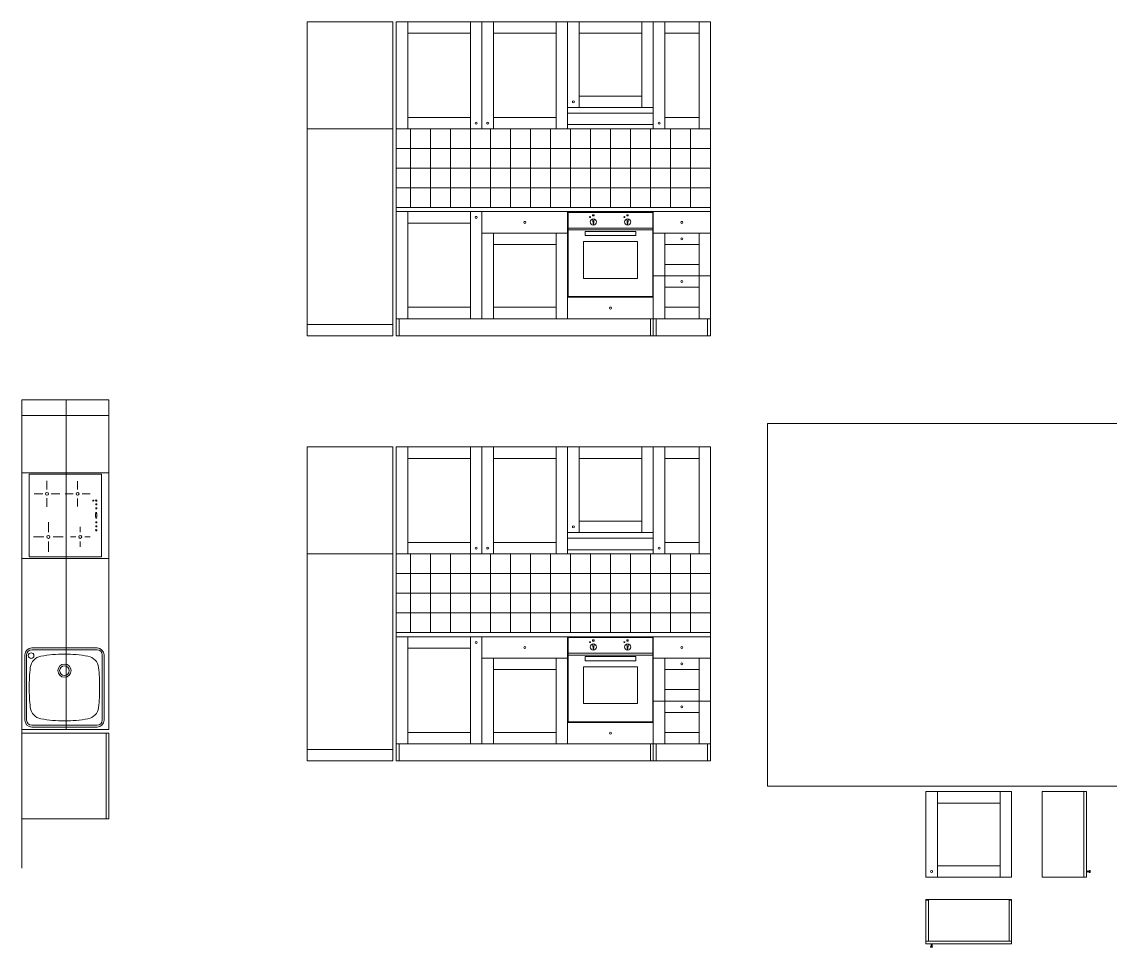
# Model space of a CAD drawing. Header units: metres. Extents: x -6.4 to 35.9, y -8.9 to 6.5.
# Drawn here: x -6.43 to 1.19, y -1.14 to 5.34 of the extents above; entities that cross this region are included whole.
import ezdxf

# ---------------------------------------------------------------- set-up
doc = ezdxf.new("R2010")
doc.units = ezdxf.units.M
doc.header["$MEASUREMENT"] = 0
doc.header["$XCLIPFRAME"] = 0
doc.layers.add('__', color=7, linetype='Continuous')
for name, color, linetype, lineweight in [('A-FURN-BATH_Num_Penna__251_Num_Penna__251_Num_Penna__2_Num_Penna__251_Num_Penna__251_Num_Penna__251_Num_Penna__251_Num_Penna__251_Num_Penna__251_Num_Penna__251_Num_Penna__251', 251, 'Continuous', 18), ('A-FURN_Num_Penna__251_Num_Penna__251_Num_Penna__2_Num_Penna__251_Num_Penna__251_Num_Penna__251_Num_Penna__251_Num_Penna__251_Num_Penna__251_Num_Penna__251_Num_Penna__251', 251, 'Continuous', 18), ('A-FURN_Num_Penna__252_Num_Penna__252_Num_Penna__3_Num_Penna__252_Num_Penna__252_Num_Penna__252_Num_Penna__252_Num_Penna__252_Num_Penna__252_Num_Penna__252_Num_Penna__252', 252, 'Continuous', 18), ('A-FURN_Num_Penna__8_Num_Penna__8_Num_Penna__8_Num_Penna__8_Num_Penna__8_Num_Penna__8_Num_Penna__8_Num_Penna__8_Num_Penna__8_Num_Penna__8', 8, 'Continuous', 18), ('A-SECT-PATT_Num_Penna__6_Num_Penna__6_Num_Penna__6_Num_Penna__6_Num_Penna__6_Num_Penna__6_Num_Penna__6_Num_Penna__6_Num_Penna__6_Num_Penna__6', 6, 'Continuous', 18), ('AA - pareti sezionate_Num_Penna__7_Num_Penna__7_Num_Penna__7_Num_Penna__7_Num_Penna__7_Num_Penna__7_Num_Penna__7_Num_Penna__7_Num_Penna__7_Num_Penna__7', 7, 'Continuous', 18), ('J-arredo_Num_Penna__8_Num_Penna__8_Num_Penna__8_Num_Penna__8_Num_Penna__8_Num_Penna__8_Num_Penna__8_Num_Penna__8_Num_Penna__8_Num_Penna__8', 8, 'Continuous', 18), ('PDF16_Geometry_Num_Penna__5_Num_Penna__5_Num_Penna__5_Num_Penna__5_Num_Penna__5_Num_Penna__5_Num_Penna__5_Num_Penna__5_Num_Penna__5_Num_Penna__5', 5, 'Continuous', 18), ('PDF16_Geometry_Num_Penna__6_Num_Penna__6_Num_Penna__3_Num_Penna__3_Num_Penna__3_Num_Penna__3_Num_Penna__3_Num_Penna__3_Num_Penna__3_Num_Penna__3', 3, 'Continuous', 18), ('PDF16_Geometry_Num_Penna__6_Num_Penna__6_Num_Penna__6_Num_Penna__6_Num_Penna__6_Num_Penna__6_Num_Penna__6_Num_Penna__6_Num_Penna__6_Num_Penna__6', 6, 'Continuous', 18)]:
    doc.layers.add(name, color=color, linetype=linetype, lineweight=lineweight)
picture_1 = doc.add_image_def('image1.jpg', size_in_pixel=(500, 500))

msp = doc.modelspace()

# ---------------------------------------------------------------- linework, layer by layer
at = {"layer": 'A-FURN-BATH_Num_Penna__251_Num_Penna__251_Num_Penna__2_Num_Penna__251_Num_Penna__251_Num_Penna__251_Num_Penna__251_Num_Penna__251_Num_Penna__251_Num_Penna__251_Num_Penna__251', "color": 251, "linetype": 'Continuous', "lineweight": 18}
for p, q in [((-6.361, 0.9522), (-5.9047, 0.9523)), ((-6.361, 0.94), (-5.9047, 0.9401)), ((-6.4098, 0.9043), (-6.4098, 0.4472)), ((-6.3976, 0.9042), (-6.3976, 0.4472)), ((-5.8681, 0.9057), (-5.8681, 0.4472)), ((-5.8559, 0.9035), (-5.8559, 0.4472)), ((-6.361, 0.4106), (-5.9047, 0.4106)), ((-6.361, 0.3984), (-5.9047, 0.3984)), ((-6.4318, 0.3801), (-5.8218, 0.3801)), ((-6.4318, 0.3551), (-5.8218, 0.3551))]:
    msp.add_line(p, q, dxfattribs=at)
for centre, radius in [((-6.3662, 0.8987), 0.0198), ((-6.1329, 0.7936), 0.0464), ((-6.1329, 0.7936), 0.0336)]:
    msp.add_circle(centre, radius, dxfattribs=at)
for centre, radius, start, end in [((-6.361, 0.9034), 0.0488, 90.00195, 180.00195), ((-6.361, 0.9034), 0.0366, 90.00195, 180.00195), ((-5.9047, 0.9035), 0.0488, 0.00195, 90.00195), ((-5.9047, 0.9035), 0.0366, 0.00195, 90.00195), ((-6.2812, 0.8046), 0.0915, 100.38124, 172.77), ((-6.1329, -0.0055), 0.915, 90, 100.38124), ((-6.1329, -0.0055), 0.915, 79.61876, 90), ((-5.9845, 0.8046), 0.0915, 7.23, 79.61876), ((-5.0141, 0.6753), 1.3652, 174.08223, 180.00097), ((-7.2516, 0.6753), 1.3652, 359.99903, 5.91777), ((-5.0141, 0.6753), 1.3652, 179.99903, 185.91777), ((-7.2516, 0.6753), 1.3652, 354.08223, 0.00097), ((-6.2812, 0.546), 0.0915, 187.23, 259.61876), ((-5.9845, 0.546), 0.0915, 280.38124, 352.77), ((-6.361, 0.4472), 0.0488, 180, 270), ((-6.361, 0.4472), 0.0366, 180, 270), ((-6.1329, 1.3561), 0.915, 259.61876, 270), ((-6.1329, 1.3561), 0.915, 270, 280.38124), ((-5.9047, 0.4472), 0.0488, 270, 0), ((-5.9047, 0.4472), 0.0366, 270, 0)]:
    msp.add_arc(centre, radius, start, end, dxfattribs=at)
at = {"layer": 'A-FURN_Num_Penna__251_Num_Penna__251_Num_Penna__2_Num_Penna__251_Num_Penna__251_Num_Penna__251_Num_Penna__251_Num_Penna__251_Num_Penna__251_Num_Penna__251_Num_Penna__251', "color": 251, "linetype": 'Continuous', "lineweight": 18}
for p, q in [((-5.8218, 2.6901), (-6.4318, 2.6901)), ((-5.8218, 0.3801), (-5.8218, 2.6901)), ((-5.8218, 2.5801), (-6.4318, 2.5801)), ((-6.3804, 1.5901), (-6.3804, 2.1701)), ((-6.3804, 2.1701), (-5.8731, 2.1701)), ((-5.8731, 2.1701), (-5.8731, 1.5901)), ((-6.2552, 2.0621), (-6.2552, 2.122)), ((-6.0408, 2.0634), (-6.0408, 2.1196)), ((-6.2853, 2.032), (-6.3453, 2.032)), ((-6.2552, 2.0019), (-6.2552, 1.9419)), ((-6.2251, 2.032), (-6.1652, 2.032)), ((-6.0726, 2.0317), (-6.1288, 2.0317)), ((-6.0408, 2), (-6.0408, 1.9438)), ((-6.0091, 2.0317), (-5.9529, 2.0317)), ((-5.9137, 1.9541), (-5.9137, 1.9608)), ((-5.9137, 1.9608), (-5.907, 1.9608)), ((-5.907, 1.9541), (-5.9137, 1.9541)), ((-5.9137, 1.9269), (-5.9137, 1.9336)), ((-5.9137, 1.9336), (-5.907, 1.9336)), ((-5.907, 1.9269), (-5.9137, 1.9269)), ((-5.907, 1.9608), (-5.907, 1.9541)), ((-5.907, 1.9336), (-5.907, 1.9269)), ((-6.2456, 1.763), (-6.2456, 1.8342)), ((-5.9146, 1.9003), (-5.9067, 1.9003)), ((-5.9144, 1.8687), (-5.9144, 1.8942)), ((-5.9144, 1.8942), (-5.907, 1.8942)), ((-5.907, 1.8687), (-5.9144, 1.8687)), ((-5.9137, 1.8292), (-5.9137, 1.8359)), ((-5.9137, 1.8359), (-5.907, 1.8359)), ((-5.9112, 1.8578), (-5.9112, 1.8656)), ((-5.9106, 1.8963), (-5.9106, 1.9038)), ((-5.907, 1.8942), (-5.907, 1.8687)), ((-5.907, 1.8359), (-5.907, 1.8292)), ((-6.0221, 1.7624), (-6.0221, 1.7998)), ((-5.907, 1.8292), (-5.9137, 1.8292)), ((-5.9137, 1.8015), (-5.9137, 1.8082)), ((-5.9137, 1.8082), (-5.907, 1.8082)), ((-5.907, 1.8015), (-5.9137, 1.8015)), ((-5.907, 1.8082), (-5.907, 1.8015)), ((-6.2784, 1.7303), (-6.3496, 1.7303)), ((-6.2456, 1.6975), (-6.2456, 1.6263)), ((-6.2129, 1.7303), (-6.1417, 1.7303)), ((-6.0542, 1.7303), (-6.0916, 1.7303)), ((-6.0221, 1.6982), (-6.0221, 1.6607)), ((-5.99, 1.7303), (-5.9525, 1.7303)), ((-5.8731, 1.5901), (-6.3804, 1.5901)), ((-5.8398, -0.2449), (-5.8398, 0.3551)), ((-5.8218, -0.2449), (-5.8218, 0.3551)), ((-6.4318, -0.2449), (-5.8218, -0.2449))]:
    msp.add_line(p, q, dxfattribs=at)
for centre, radius in [((-6.2552, 2.032), 0.0101), ((-6.0408, 2.0317), 0.0101), ((-5.9308, 1.9848), 0.00389), ((-5.9103, 1.9848), 0.00521), ((-5.9103, 1.7773), 0.00521), ((-6.2456, 1.7303), 0.0101), ((-6.0221, 1.7303), 0.0101)]:
    msp.add_circle(centre, radius, dxfattribs=at)
at = {"layer": 'A-FURN_Num_Penna__252_Num_Penna__252_Num_Penna__3_Num_Penna__252_Num_Penna__252_Num_Penna__252_Num_Penna__252_Num_Penna__252_Num_Penna__252_Num_Penna__252_Num_Penna__252', "color": 252, "linetype": 'Continuous', "lineweight": 18}
for p, q in [((-6.1218, 0.3801), (-6.1218, 2.6901)), ((-6.4318, 2.1801), (-5.8218, 2.1801)), ((-6.4318, 1.5801), (-5.8218, 1.5801))]:
    msp.add_line(p, q, dxfattribs=at)
at = {"layer": 'A-FURN_Num_Penna__8_Num_Penna__8_Num_Penna__8_Num_Penna__8_Num_Penna__8_Num_Penna__8_Num_Penna__8_Num_Penna__8_Num_Penna__8_Num_Penna__8', "color": 8, "linetype": 'Continuous', "lineweight": 18}
for p, q in [((-6.4318, 1.6101), (-6.4318, 2.6901)), ((-6.4318, 1.6101), (-6.4318, 0.9501)), ((-6.4318, 0.1701), (-6.4318, 0.9501))]:
    msp.add_line(p, q, dxfattribs=at)
at = {"layer": 'A-SECT-PATT_Num_Penna__6_Num_Penna__6_Num_Penna__6_Num_Penna__6_Num_Penna__6_Num_Penna__6_Num_Penna__6_Num_Penna__6_Num_Penna__6_Num_Penna__6', "color": 6, "linetype": 'Continuous', "lineweight": 18}
for p, q in [((-4.4341, 5.3387), (-4.4341, 3.1387)), ((-3.8341, 5.3387), (-4.4341, 5.3387)), ((-3.8341, 5.3387), (-3.8341, 3.1387)), ((-3.8091, 5.3387), (-1.6091, 5.3387)), ((-3.8091, 5.3387), (-3.8091, 4.5887)), ((-3.7291, 5.3387), (-3.7291, 4.5887)), ((-3.2891, 5.3387), (-3.2891, 4.5887)), ((-3.2091, 5.3387), (-3.2091, 4.5887)), ((-3.1291, 5.3387), (-3.1291, 4.5887)), ((-2.6891, 5.3387), (-2.6891, 4.5887)), ((-2.6091, 5.3387), (-2.6091, 4.5887)), ((-2.5291, 5.3387), (-2.5291, 4.7387)), ((-2.0891, 5.3387), (-2.0891, 4.7387)), ((-2.0091, 5.3387), (-2.0091, 4.5887)), ((-1.9291, 5.3387), (-1.9291, 4.5887)), ((-1.6891, 5.3387), (-1.6891, 4.5887)), ((-1.6091, 5.3387), (-1.6091, 3.1387)), ((-3.7291, 5.2587), (-3.2891, 5.2587)), ((-3.1291, 5.2587), (-2.6891, 5.2587)), ((-2.5291, 5.2587), (-2.0891, 5.2587)), ((-1.9291, 5.2587), (-1.6891, 5.2587)), ((-2.5291, 4.8187), (-2.0891, 4.8187)), ((-2.6091, 4.7387), (-2.0091, 4.7387)), ((-3.7291, 4.6687), (-3.2891, 4.6687)), ((-3.1291, 4.6687), (-2.6891, 4.6687)), ((-2.6091, 4.6987), (-2.0091, 4.6987)), ((-1.9291, 4.6687), (-1.6891, 4.6687)), ((-3.8341, 4.5887), (-4.4341, 4.5887)), ((-3.8091, 4.5887), (-1.6091, 4.5887)), ((-3.8091, 4.5887), (-3.8091, 4.0387)), ((-3.7091, 4.5887), (-3.7091, 4.0387)), ((-3.5691, 4.5887), (-3.5691, 4.0387)), ((-3.4291, 4.5887), (-3.4291, 4.0387)), ((-3.2891, 4.5887), (-3.2891, 4.0387)), ((-3.1491, 4.5887), (-3.1491, 4.0387)), ((-3.0091, 4.5887), (-3.0091, 4.0387)), ((-2.8691, 4.5887), (-2.8691, 4.0387)), ((-2.7291, 4.5887), (-2.7291, 4.0387)), ((-2.6091, 4.6187), (-2.0091, 4.6187)), ((-2.5891, 4.5887), (-2.5891, 4.0387)), ((-2.4491, 4.5887), (-2.4491, 4.0387)), ((-2.3091, 4.5887), (-2.3091, 4.0387)), ((-2.1691, 4.5887), (-2.1691, 4.0387)), ((-2.0291, 4.5887), (-2.0291, 4.0387)), ((-1.8891, 4.5887), (-1.8891, 4.0387)), ((-1.7491, 4.5887), (-1.7491, 4.0387)), ((-1.6091, 4.4512), (-3.8091, 4.4512)), ((-1.6091, 4.3137), (-3.8091, 4.3137)), ((-1.6091, 4.1762), (-3.8091, 4.1762)), ((-1.6091, 4.0387), (-3.8091, 4.0387)), ((-3.8091, 4.0387), (-3.8091, 3.2587)), ((-1.6091, 4.0087), (-3.8091, 4.0087)), ((-3.7291, 4.0087), (-3.7291, 3.2587)), ((-3.2891, 4.0087), (-3.2891, 3.2587)), ((-3.2091, 4.0087), (-3.2091, 3.2587)), ((-2.6091, 4.0087), (-2.6091, 3.2587)), ((-2.6061, 4.0032), (-2.0121, 4.0032)), ((-2.6061, 4.0032), (-2.6061, 3.4142)), ((-2.4344, 3.9872), (-2.4243, 3.9872)), ((-2.4344, 3.9786), (-2.4344, 3.9872)), ((-2.4243, 3.9786), (-2.4344, 3.9786)), ((-2.4243, 3.9872), (-2.4243, 3.9786)), ((-2.4091, 4.0387), (-1.6091, 4.0387)), ((-2.1945, 3.9872), (-2.1844, 3.9872)), ((-2.1945, 3.9786), (-2.1945, 3.9872)), ((-2.1844, 3.9786), (-2.1945, 3.9786)), ((-2.1844, 3.9872), (-2.1844, 3.9786)), ((-2.0121, 4.0032), (-2.0121, 3.4142)), ((-2.0091, 4.0087), (-2.0091, 3.1387)), ((-3.2891, 3.9287), (-3.7291, 3.9287)), ((-2.6061, 3.8932), (-2.0121, 3.8932)), ((-2.4291, 3.915), (-2.4357, 3.9575)), ((-2.4291, 3.915), (-2.4224, 3.9575)), ((-2.1892, 3.915), (-2.1958, 3.9575)), ((-2.1892, 3.915), (-2.1825, 3.9575)), ((-2.6091, 3.8587), (-3.2091, 3.8587)), ((-3.1291, 3.8587), (-3.1291, 3.2587)), ((-2.6891, 3.8587), (-2.6891, 3.2587)), ((-2.6061, 3.8802), (-2.0121, 3.8802)), ((-2.4858, 3.8697), (-2.1324, 3.8697)), ((-2.4858, 3.8411), (-2.4858, 3.8697)), ((-2.1324, 3.8411), (-2.4858, 3.8411)), ((-2.1324, 3.8697), (-2.1324, 3.8411)), ((-1.6091, 3.8587), (-2.0091, 3.8587)), ((-1.9291, 3.8587), (-1.9291, 3.2587)), ((-1.6891, 3.8587), (-1.6891, 3.2587)), ((-2.6891, 3.7787), (-3.1291, 3.7787)), ((-2.499, 3.7991), (-2.1193, 3.7991)), ((-2.499, 3.5409), (-2.499, 3.7991)), ((-2.1193, 3.7991), (-2.1193, 3.5409)), ((-1.6891, 3.7787), (-1.9291, 3.7787)), ((-1.6891, 3.6387), (-1.9291, 3.6387)), ((-2.1193, 3.5409), (-2.499, 3.5409)), ((-2.0091, 3.5587), (-1.6091, 3.5587)), ((-1.6891, 3.4787), (-1.9291, 3.4787)), ((-2.0091, 3.4087), (-2.6091, 3.4087)), ((-2.6061, 3.4142), (-2.0121, 3.4142)), ((-3.2891, 3.3387), (-3.7291, 3.3387)), ((-2.6891, 3.3387), (-3.1291, 3.3387)), ((-1.6891, 3.3387), (-1.9291, 3.3387)), ((-3.8341, 3.2187), (-4.4341, 3.2187)), ((-1.6091, 3.2587), (-3.8091, 3.2587)), ((-3.8091, 3.2587), (-3.8091, 3.1387)), ((-3.7891, 3.2587), (-3.7891, 3.1387)), ((-2.0291, 3.2587), (-2.0291, 3.1387)), ((-1.9891, 3.2587), (-1.9891, 3.1387)), ((-1.6291, 3.2587), (-1.6291, 3.1387)), ((-3.8341, 3.1387), (-4.4341, 3.1387)), ((-1.6091, 3.1387), (-3.8091, 3.1387)), ((-4.4341, 2.3606), (-4.4341, 0.1606)), ((-3.8341, 2.3606), (-4.4341, 2.3606)), ((-3.8341, 2.3606), (-3.8341, 0.1606)), ((-3.8091, 2.3606), (-1.6091, 2.3606)), ((-3.8091, 2.3606), (-3.8091, 1.6106)), ((-3.7291, 2.3606), (-3.7291, 1.6106)), ((-3.2891, 2.3606), (-3.2891, 1.6106)), ((-3.2091, 2.3606), (-3.2091, 1.6106)), ((-3.1291, 2.3606), (-3.1291, 1.6106)), ((-2.6891, 2.3606), (-2.6891, 1.6106)), ((-2.6091, 2.3606), (-2.6091, 1.6106)), ((-2.5291, 2.3606), (-2.5291, 1.7606)), ((-2.0891, 2.3606), (-2.0891, 1.7606)), ((-2.0091, 2.3606), (-2.0091, 1.6106)), ((-1.9291, 2.3606), (-1.9291, 1.6106)), ((-1.6891, 2.3606), (-1.6891, 1.6106)), ((-1.6091, 2.3606), (-1.6091, 0.1606)), ((-3.7291, 2.2806), (-3.2891, 2.2806)), ((-3.1291, 2.2806), (-2.6891, 2.2806)), ((-2.5291, 2.2806), (-2.0891, 2.2806)), ((-1.9291, 2.2806), (-1.6891, 2.2806)), ((-2.5291, 1.8406), (-2.0891, 1.8406)), ((-2.6091, 1.7606), (-2.0091, 1.7606)), ((-3.7291, 1.6906), (-3.2891, 1.6906)), ((-3.1291, 1.6906), (-2.6891, 1.6906)), ((-2.6091, 1.7206), (-2.0091, 1.7206)), ((-1.9291, 1.6906), (-1.6891, 1.6906)), ((-3.8341, 1.6106), (-4.4341, 1.6106)), ((-3.8091, 1.6106), (-1.6091, 1.6106)), ((-3.8091, 1.6106), (-3.8091, 1.0606)), ((-3.7091, 1.6106), (-3.7091, 1.0606)), ((-3.5691, 1.6106), (-3.5691, 1.0606)), ((-3.4291, 1.6106), (-3.4291, 1.0606)), ((-3.2891, 1.6106), (-3.2891, 1.0606)), ((-3.1491, 1.6106), (-3.1491, 1.0606)), ((-3.0091, 1.6106), (-3.0091, 1.0606)), ((-2.8691, 1.6106), (-2.8691, 1.0606)), ((-2.7291, 1.6106), (-2.7291, 1.0606)), ((-2.6091, 1.6406), (-2.0091, 1.6406)), ((-2.5891, 1.6106), (-2.5891, 1.0606)), ((-2.4491, 1.6106), (-2.4491, 1.0606)), ((-2.3091, 1.6106), (-2.3091, 1.0606)), ((-2.1691, 1.6106), (-2.1691, 1.0606)), ((-2.0291, 1.6106), (-2.0291, 1.0606)), ((-1.8891, 1.6106), (-1.8891, 1.0606)), ((-1.7491, 1.6106), (-1.7491, 1.0606)), ((-1.6091, 1.4731), (-3.8091, 1.4731)), ((-1.6091, 1.3356), (-3.8091, 1.3356)), ((-1.6091, 1.1981), (-3.8091, 1.1981)), ((-1.6091, 1.0606), (-3.8091, 1.0606)), ((-3.8091, 1.0606), (-3.8091, 0.2806)), ((-1.6091, 1.0306), (-3.8091, 1.0306)), ((-3.7291, 1.0306), (-3.7291, 0.2806)), ((-3.2891, 1.0306), (-3.2891, 0.2806)), ((-3.2091, 1.0306), (-3.2091, 0.2806)), ((-2.6091, 1.0306), (-2.6091, 0.2806)), ((-2.6061, 1.0251), (-2.0121, 1.0251)), ((-2.6061, 1.0251), (-2.6061, 0.4361)), ((-2.4344, 1.0091), (-2.4243, 1.0091)), ((-2.4344, 1.0005), (-2.4344, 1.0091)), ((-2.4243, 1.0005), (-2.4344, 1.0005)), ((-2.4243, 1.0091), (-2.4243, 1.0005)), ((-2.4091, 1.0606), (-1.6091, 1.0606)), ((-2.1945, 1.0091), (-2.1844, 1.0091)), ((-2.1945, 1.0005), (-2.1945, 1.0091)), ((-2.1844, 1.0005), (-2.1945, 1.0005)), ((-2.1844, 1.0091), (-2.1844, 1.0005)), ((-2.0121, 1.0251), (-2.0121, 0.4361)), ((-2.0091, 1.0306), (-2.0091, 0.1606)), ((-3.2891, 0.9506), (-3.7291, 0.9506)), ((-2.6061, 0.9151), (-2.0121, 0.9151)), ((-2.4291, 0.9369), (-2.4357, 0.9794)), ((-2.4291, 0.9369), (-2.4224, 0.9794)), ((-2.1892, 0.9369), (-2.1958, 0.9794)), ((-2.1892, 0.9369), (-2.1825, 0.9794)), ((-2.6091, 0.8806), (-3.2091, 0.8806)), ((-3.1291, 0.8806), (-3.1291, 0.2806)), ((-2.6891, 0.8806), (-2.6891, 0.2806)), ((-2.6061, 0.9021), (-2.0121, 0.9021)), ((-2.4858, 0.8915), (-2.1324, 0.8915)), ((-2.4858, 0.863), (-2.4858, 0.8915)), ((-2.1324, 0.863), (-2.4858, 0.863)), ((-2.1324, 0.8915), (-2.1324, 0.863)), ((-1.6091, 0.8806), (-2.0091, 0.8806)), ((-1.9291, 0.8806), (-1.9291, 0.2806)), ((-1.6891, 0.8806), (-1.6891, 0.2806)), ((-2.6891, 0.8006), (-3.1291, 0.8006)), ((-2.499, 0.821), (-2.1193, 0.821)), ((-2.499, 0.5628), (-2.499, 0.821)), ((-2.1193, 0.821), (-2.1193, 0.5628)), ((-1.6891, 0.8006), (-1.9291, 0.8006)), ((-1.6891, 0.6606), (-1.9291, 0.6606)), ((-2.1193, 0.5628), (-2.499, 0.5628)), ((-2.0091, 0.5806), (-1.6091, 0.5806)), ((-1.6891, 0.5006), (-1.9291, 0.5006)), ((-2.0091, 0.4306), (-2.6091, 0.4306)), ((-2.6061, 0.4361), (-2.0121, 0.4361)), ((-3.2891, 0.3606), (-3.7291, 0.3606)), ((-2.6891, 0.3606), (-3.1291, 0.3606)), ((-1.6891, 0.3606), (-1.9291, 0.3606)), ((-3.8341, 0.2406), (-4.4341, 0.2406)), ((-1.6091, 0.2806), (-3.8091, 0.2806)), ((-3.8091, 0.2806), (-3.8091, 0.1606)), ((-3.7891, 0.2806), (-3.7891, 0.1606)), ((-2.0291, 0.2806), (-2.0291, 0.1606)), ((-1.9891, 0.2806), (-1.9891, 0.1606)), ((-1.6291, 0.2806), (-1.6291, 0.1606)), ((-3.8341, 0.1606), (-4.4341, 0.1606)), ((-1.6091, 0.1606), (-3.8091, 0.1606)), ((-0.1001, -0.054), (0.4999, -0.054)), ((-0.1001, -0.054), (-0.1001, -0.654)), ((-0.0201, -0.054), (-0.0201, -0.654)), ((0.4199, -0.054), (0.4199, -0.654)), ((0.4999, -0.054), (0.4999, -0.654)), ((-0.0201, -0.134), (0.4199, -0.134)), ((-0.0201, -0.574), (0.4199, -0.574)), ((-0.1001, -0.654), (0.4999, -0.654))]:
    msp.add_line(p, q, dxfattribs=at)
for centre, radius in [((-2.5691, 4.7787), 0.007), ((-3.2491, 4.6287), 0.007), ((-3.1691, 4.6287), 0.007), ((-1.9691, 4.6287), 0.007), ((-3.2491, 3.9687), 0.007), ((-2.4519, 3.9709), 0.00318), ((-2.212, 3.9709), 0.00318), ((-2.9091, 3.9337), 0.007), ((-2.4291, 3.9368), 0.0218), ((-2.1892, 3.9368), 0.0218), ((-1.8091, 3.9337), 0.007), ((-1.8091, 3.8187), 0.007), ((-1.8091, 3.5187), 0.007), ((-2.3091, 3.3337), 0.007), ((-2.5691, 1.8006), 0.007), ((-3.2491, 1.6506), 0.007), ((-3.1691, 1.6506), 0.007), ((-1.9691, 1.6506), 0.007), ((-3.2491, 0.9906), 0.007), ((-2.4519, 0.9927), 0.00318), ((-2.212, 0.9927), 0.00318), ((-2.9091, 0.9556), 0.007), ((-2.4291, 0.9587), 0.0218), ((-2.1892, 0.9587), 0.0218), ((-1.8091, 0.9556), 0.007), ((-1.8091, 0.8406), 0.007), ((-1.8091, 0.5406), 0.007), ((-2.3091, 0.3556), 0.007), ((-0.0601, -0.614), 0.007)]:
    msp.add_circle(centre, radius, dxfattribs=at)
at = {"layer": 'AA - pareti sezionate_Num_Penna__7_Num_Penna__7_Num_Penna__7_Num_Penna__7_Num_Penna__7_Num_Penna__7_Num_Penna__7_Num_Penna__7_Num_Penna__7_Num_Penna__7', "color": 7, "linetype": 'Continuous', "lineweight": 18}
msp.add_line((-6.4318, -0.5899), (-6.4318, 2.6901), dxfattribs=at)
at = {"layer": 'J-arredo_Num_Penna__8_Num_Penna__8_Num_Penna__8_Num_Penna__8_Num_Penna__8_Num_Penna__8_Num_Penna__8_Num_Penna__8_Num_Penna__8_Num_Penna__8', "color": 8, "linetype": 'Continuous', "lineweight": 18}
msp.add_line((-6.4316, 0.1501), (-6.4316, -0.5398), dxfattribs=at)
at = {"layer": 'PDF16_Geometry_Num_Penna__5_Num_Penna__5_Num_Penna__5_Num_Penna__5_Num_Penna__5_Num_Penna__5_Num_Penna__5_Num_Penna__5_Num_Penna__5_Num_Penna__5', "color": 5, "linetype": 'Continuous', "lineweight": 18}
for p, q in [((1.0283, -0.6095), (1.0246, -0.6095)), ((1.0246, -0.6095), (1.0246, -0.6184)), ((1.0283, -0.6095), (1.0283, -0.6184)), ((1.0457, -0.607), (1.0413, -0.611)), ((1.0496, -0.607), (1.0457, -0.607)), ((1.0457, -0.607), (1.0457, -0.621)), ((1.0496, -0.607), (1.0496, -0.621)), ((1.0283, -0.6184), (1.0246, -0.6184)), ((1.0413, -0.611), (1.0297, -0.611)), ((1.0413, -0.6169), (1.0297, -0.6169)), ((1.0457, -0.621), (1.0413, -0.6169)), ((1.0496, -0.621), (1.0457, -0.621)), ((-0.0671, -1.14), (-0.0631, -1.1357)), ((-0.0531, -1.14), (-0.0671, -1.14)), ((-0.0671, -1.144), (-0.0671, -1.14)), ((-0.0556, -1.119), (-0.0645, -1.119)), ((-0.0645, -1.1226), (-0.0645, -1.119)), ((-0.0556, -1.1226), (-0.0645, -1.1226)), ((-0.0631, -1.1357), (-0.0631, -1.1241)), ((-0.0571, -1.1357), (-0.0571, -1.1241)), ((-0.0531, -1.14), (-0.0571, -1.1357)), ((-0.0556, -1.1226), (-0.0556, -1.119)), ((-0.0531, -1.144), (-0.0531, -1.14)), ((-0.0531, -1.144), (-0.0671, -1.144))]:
    msp.add_line(p, q, dxfattribs=at)
for centre, start, end in [((1.0297, -0.6095), 180, 270), ((1.0297, -0.6184), 90, 180), ((-0.0645, -1.1241), 0, 90), ((-0.0556, -1.1241), 90, 180)]:
    msp.add_arc(centre, 0.00148, start, end, dxfattribs=at)
at = {"layer": 'PDF16_Geometry_Num_Penna__6_Num_Penna__6_Num_Penna__3_Num_Penna__3_Num_Penna__3_Num_Penna__3_Num_Penna__3_Num_Penna__3_Num_Penna__3_Num_Penna__3', "color": 3, "linetype": 'Continuous', "lineweight": 18}
for p, q in [((-0.0956, -0.809), (-0.0821, -0.809)), ((0.4819, -0.809), (0.4954, -0.809))]:
    msp.add_line(p, q, dxfattribs=at)
at = {"layer": 'PDF16_Geometry_Num_Penna__6_Num_Penna__6_Num_Penna__6_Num_Penna__6_Num_Penna__6_Num_Penna__6_Num_Penna__6_Num_Penna__6_Num_Penna__6_Num_Penna__6', "color": 6, "linetype": 'Continuous', "lineweight": 18}
for p, q in [((0.7146, -0.654), (0.7146, -0.054)), ((0.7146, -0.054), (1.0246, -0.054)), ((1.0066, -0.054), (1.0066, -0.654)), ((1.0246, -0.054), (1.0246, -0.654)), ((0.7146, -0.654), (1.0246, -0.654)), ((-0.1001, -0.809), (-0.0956, -0.809)), ((-0.1001, -0.809), (-0.1001, -1.119)), ((-0.0956, -0.809), (-0.0956, -0.8135)), ((-0.0956, -0.8135), (-0.0821, -0.8135)), ((-0.0821, -0.809), (-0.0821, -1.101)), ((-0.0821, -0.809), (0.4819, -0.809)), ((0.4819, -0.809), (0.4819, -1.101)), ((0.4954, -0.8135), (0.4819, -0.8135)), ((0.4954, -0.809), (0.4954, -0.8135)), ((0.4954, -0.809), (0.4999, -0.809)), ((0.4999, -0.809), (0.4999, -1.119)), ((-0.1001, -1.101), (0.4999, -1.101)), ((-0.1001, -1.119), (0.4999, -1.119))]:
    msp.add_line(p, q, dxfattribs=at)

# ---------------------------------------------------------------- pictures from other files: only their frames are drawn
at = {"layer": '__', "linetype": 'Continuous', "lineweight": 0}
image = msp.add_image(picture_1, insert=(1.3313, -0.0164), size_in_units=(2.542, 2.542), rotation=180, dxfattribs=at)
image.dxf.v_pixel = (0, 0.0050841)
image.set_boundary_path([(-0.5, -0.5), (499.5, 499.5)])

doc.saveas('drawing.dxf')
